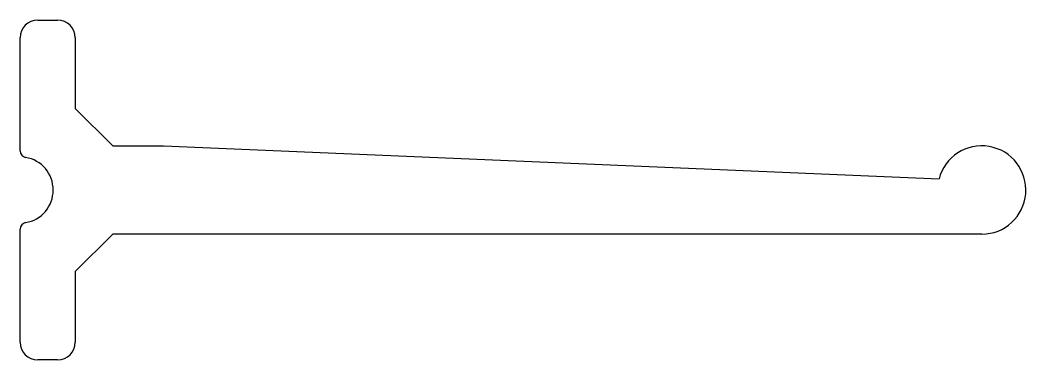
# Model space of a CAD drawing. Extents: x 804.2 to 849.8, y 443.6 to 459.
import ezdxf

# ---------------------------------------------------------------- set-up
doc = ezdxf.new("R2010")
doc.units = 0
doc.layers.get('0').update_dxf_attribs({"linetype": 'CONTINUOUS'})

msp = doc.modelspace()

# ---------------------------------------------------------------- linework, layer by layer
for p, q in [((805.004, 458.96), (805.904, 458.96)), ((804.204, 453.035), (804.204, 458.16)), ((806.704, 458.16), (806.704, 454.96)), ((806.704, 454.96), (808.404, 453.26)), ((808.404, 453.26), (810.704, 453.26)), ((810.704, 453.26), (845.868, 451.76)), ((804.204, 444.36), (804.204, 449.485)), ((808.404, 449.26), (806.704, 447.56)), ((847.804, 449.26), (808.404, 449.26)), ((806.704, 447.56), (806.704, 444.36)), ((805.904, 443.56), (805.004, 443.56))]:
    msp.add_line(p, q)
for centre, radius, start, end in [((805.004, 458.16), 0.8, 90, 180), ((805.904, 458.16), 0.8, 360, 90), ((804.504, 453.035), 0.3, 180, 260.4059), ((847.804, 451.26), 2, 270, 165.5225), ((804.204, 451.26), 1.5, 279.5941, 80.4059), ((804.504, 449.485), 0.3, 99.5941, 180), ((805.004, 444.36), 0.8, 180, 270), ((805.904, 444.36), 0.8, 270, 0)]:
    msp.add_arc(centre, radius, start, end)

doc.saveas('drawing.dxf')
